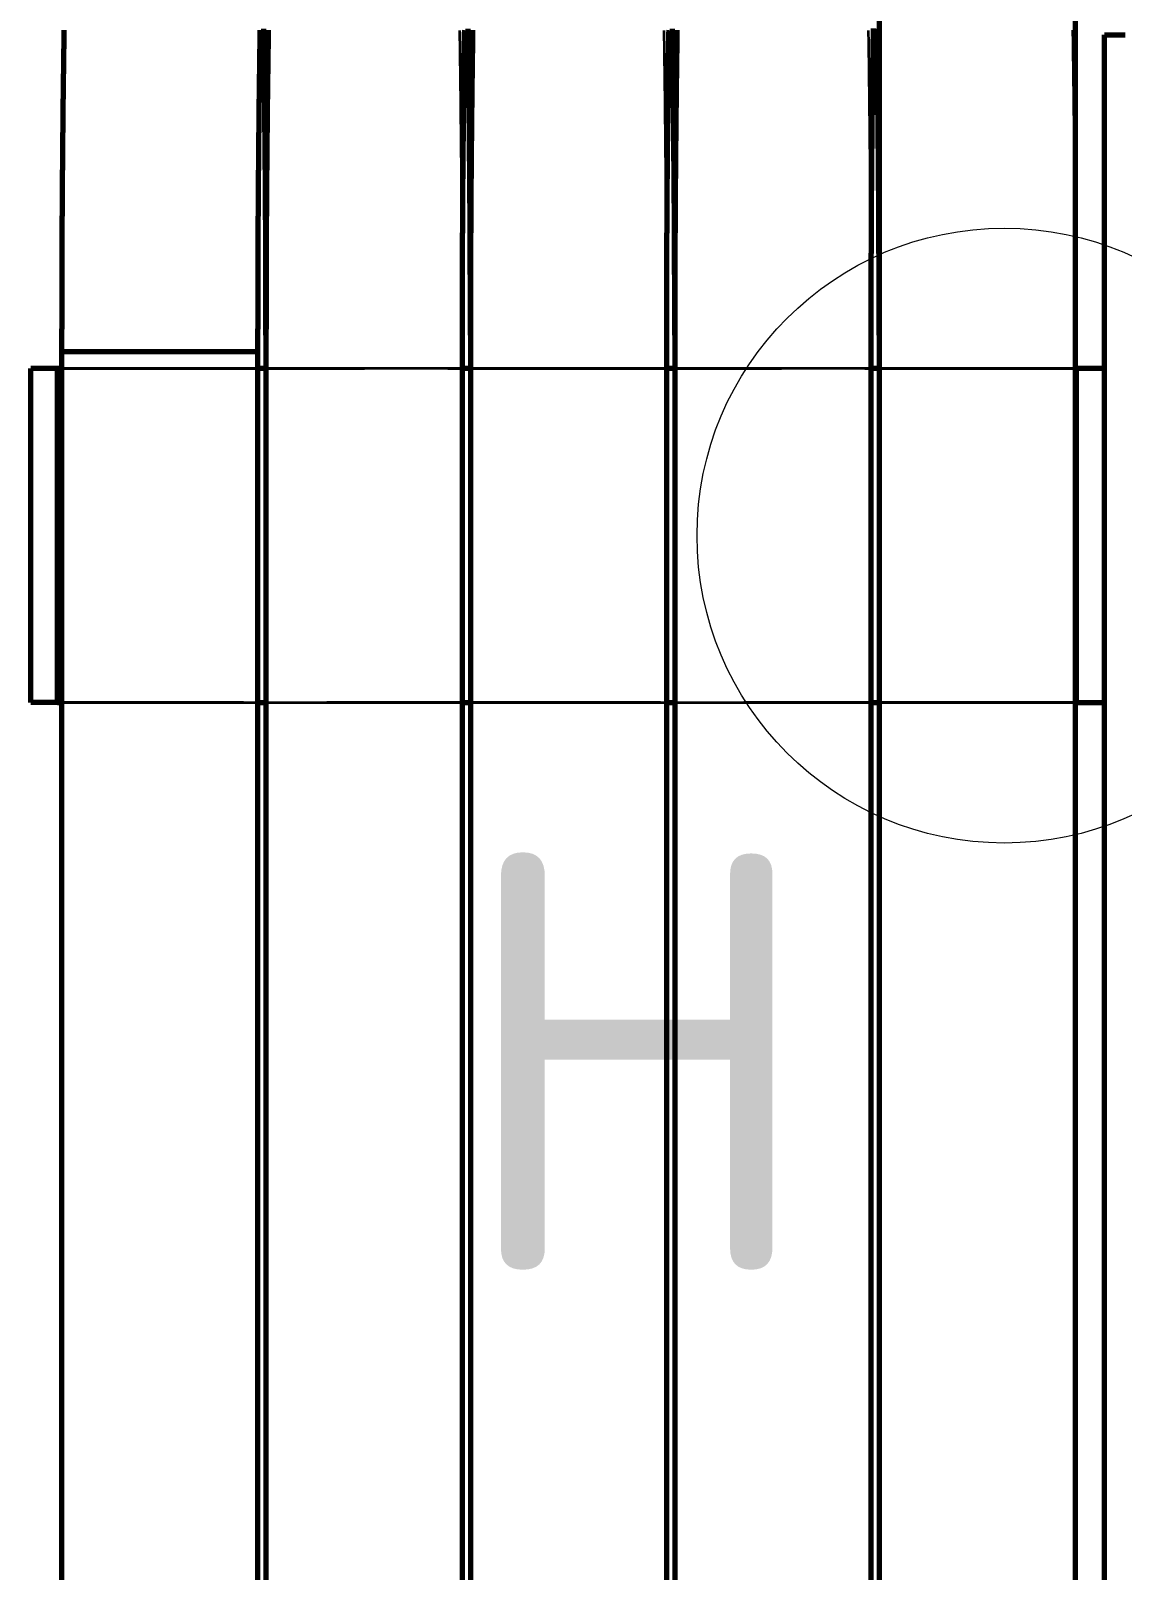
# Model space of a CAD drawing. Header units: millimetres. Extents: x 0 to 2382, y 0 to 420.
# Drawn here: x 262.54 to 275.63, y 297.11 to 315.55 of the extents above; entities that cross this region are included whole.
import ezdxf
from ezdxf.enums import TextEntityAlignment as Align

# ---------------------------------------------------------------- set-up
doc = ezdxf.new("R2010")
doc.units = ezdxf.units.MM
doc.linetypes.add('IRAM-E-TRAZOS', pattern=[5, 4, -1])
for name, color, linetype, lineweight in [('01-VISIBLE', 7, 'CONTINUOUS', 70), ('02-OCULTA', 4, 'IRAM-E-TRAZOS', 35), ('06-TEXTO', 7, 'CONTINUOUS', 25), ('08-FINA', 5, 'CONTINUOUS', 18)]:
    doc.layers.add(name, color=color, linetype=linetype, lineweight=lineweight)
doc.styles.add('ISO3098', font='isocpeur.ttf')

msp = doc.modelspace()

# ---------------------------------------------------------------- linework, layer by layer
at = {"layer": '01-VISIBLE'}
for p, q in [((272.712, 323.938), (272.712, 308.371)), ((275.062, 323.938), (275.062, 308.371)), ((275.412, 311.5), (275.412, 315.5)), ((262.912, 311.9), (262.912, 311.7)), ((265.262, 311.9), (265.262, 311.7)), ((265.362, 311.9), (265.362, 308.371)), ((267.712, 311.9), (267.712, 308.371)), ((267.812, 311.9), (267.812, 308.371)), ((270.162, 311.9), (270.162, 308.371)), ((270.262, 311.9), (270.262, 308.371)), ((272.612, 311.9), (272.612, 308.371)), ((262.912, 311.7), (262.912, 308.371)), ((265.262, 311.7), (265.262, 308.371)), ((262.862, 311.5), (262.542, 311.5)), ((262.542, 307.5), (262.542, 311.5)), ((262.912, 311.5), (262.862, 311.5)), ((262.862, 307.5), (262.862, 311.5)), ((265.362, 311.5), (265.262, 311.5)), ((267.812, 311.5), (267.712, 311.5)), ((270.262, 311.5), (270.162, 311.5)), ((272.712, 311.5), (272.612, 311.5)), ((275.412, 311.5), (275.062, 311.5)), ((275.412, 307.5), (275.412, 311.5)), ((262.862, 307.5), (262.542, 307.5)), ((262.862, 307.5), (262.912, 307.5)), ((265.262, 307.5), (265.362, 307.5)), ((267.712, 307.5), (267.812, 307.5)), ((270.162, 307.5), (270.262, 307.5)), ((272.612, 307.5), (272.712, 307.5)), ((275.062, 307.5), (275.412, 307.5)), ((275.412, 272.5), (275.412, 307.5)), ((262.912, 306.233), (262.912, 273.767)), ((265.262, 306.233), (265.262, 273.767)), ((265.362, 306.233), (265.362, 273.767)), ((267.712, 306.233), (267.712, 273.767)), ((267.812, 306.233), (267.812, 273.767)), ((270.162, 306.233), (270.162, 273.767)), ((270.262, 306.233), (270.262, 273.767)), ((272.612, 306.233), (272.612, 273.767)), ((272.712, 306.233), (272.712, 273.767)), ((275.062, 306.233), (275.062, 273.767))]:
    msp.add_line(p, q, dxfattribs=at)
for points in [[(262.939, 315.556), (262.939, 315.506), (262.938, 315.456), (262.937, 315.406), (262.937, 315.356), (262.936, 315.306), (262.935, 315.256), (262.935, 315.206), (262.934, 315.156), (262.933, 315.106), (262.933, 315.056), (262.932, 315.006), (262.931, 314.955), (262.931, 314.905), (262.93, 314.855), (262.929, 314.805), (262.929, 314.755), (262.928, 314.705), (262.928, 314.655), (262.927, 314.605), (262.927, 314.555), (262.926, 314.505), (262.926, 314.455), (262.925, 314.404), (262.925, 314.354), (262.924, 314.304), (262.924, 314.254), (262.923, 314.204), (262.923, 314.154), (262.922, 314.104), (262.922, 314.054), (262.921, 314.004), (262.921, 313.954), (262.921, 313.904), (262.92, 313.854), (262.92, 313.803), (262.919, 313.753), (262.919, 313.703), (262.919, 313.653), (262.918, 313.603), (262.918, 313.553), (262.918, 313.503), (262.917, 313.453), (262.917, 313.403), (262.917, 313.353), (262.916, 313.303), (262.916, 313.252), (262.916, 313.202), (262.916, 313.152), (262.915, 313.102), (262.915, 313.052), (262.915, 313.002), (262.915, 312.952), (262.915, 312.902), (262.914, 312.852), (262.914, 312.802), (262.914, 312.752), (262.914, 312.701), (262.914, 312.651), (262.913, 312.601), (262.913, 312.551), (262.913, 312.501), (262.913, 312.451), (262.913, 312.401), (262.913, 312.351), (262.913, 312.301), (262.913, 312.251), (262.913, 312.201), (262.913, 312.15), (262.913, 312.1), (262.913, 312.05), (262.913, 312), (262.912, 311.95), (262.912, 311.9)], [(265.29, 315.553), (265.289, 315.503), (265.288, 315.452), (265.287, 315.402), (265.287, 315.352), (265.286, 315.302), (265.285, 315.252), (265.285, 315.202), (265.284, 315.152), (265.283, 315.102), (265.283, 315.052), (265.282, 315.002), (265.281, 314.952), (265.281, 314.902), (265.28, 314.852), (265.28, 314.802), (265.279, 314.752), (265.278, 314.702), (265.278, 314.652), (265.277, 314.602), (265.277, 314.552), (265.276, 314.502), (265.276, 314.452), (265.275, 314.402), (265.275, 314.352), (265.274, 314.302), (265.274, 314.252), (265.273, 314.202), (265.273, 314.152), (265.272, 314.102), (265.272, 314.052), (265.271, 314.002), (265.271, 313.951), (265.271, 313.901), (265.27, 313.851), (265.27, 313.801), (265.269, 313.751), (265.269, 313.701), (265.269, 313.651), (265.268, 313.601), (265.268, 313.551), (265.268, 313.501), (265.267, 313.451), (265.267, 313.401), (265.267, 313.351), (265.266, 313.301), (265.266, 313.251), (265.266, 313.201), (265.266, 313.151), (265.265, 313.101), (265.265, 313.051), (265.265, 313.001), (265.265, 312.951), (265.265, 312.901), (265.264, 312.851), (265.264, 312.801), (265.264, 312.751), (265.264, 312.701), (265.264, 312.651), (265.263, 312.601), (265.263, 312.55), (265.263, 312.5), (265.263, 312.45), (265.263, 312.4), (265.263, 312.35), (265.263, 312.3), (265.263, 312.25), (265.263, 312.2), (265.263, 312.15), (265.263, 312.1), (265.263, 312.05), (265.263, 312), (265.262, 311.95), (265.262, 311.9)], [(265.362, 311.9), (265.362, 311.95), (265.362, 312.001), (265.362, 312.051), (265.362, 312.101), (265.362, 312.151), (265.362, 312.202), (265.362, 312.252), (265.362, 312.302), (265.362, 312.353), (265.362, 312.403), (265.362, 312.453), (265.362, 312.504), (265.362, 312.554), (265.362, 312.604), (265.361, 312.654), (265.361, 312.705), (265.361, 312.755), (265.361, 312.805), (265.361, 312.856), (265.36, 312.906), (265.36, 312.956), (265.36, 313.006), (265.36, 313.057), (265.36, 313.107), (265.359, 313.157), (265.359, 313.208), (265.359, 313.258), (265.358, 313.308), (265.358, 313.359), (265.358, 313.409), (265.358, 313.459), (265.357, 313.509), (265.357, 313.56), (265.357, 313.61), (265.356, 313.66), (265.356, 313.711), (265.356, 313.761), (265.355, 313.811), (265.355, 313.861), (265.354, 313.912), (265.354, 313.962), (265.353, 314.012), (265.353, 314.063), (265.353, 314.113), (265.352, 314.163), (265.352, 314.214), (265.351, 314.264), (265.351, 314.314), (265.35, 314.364), (265.35, 314.415), (265.349, 314.465), (265.349, 314.515), (265.348, 314.566), (265.348, 314.616), (265.347, 314.666), (265.346, 314.716), (265.346, 314.767), (265.345, 314.817), (265.345, 314.867), (265.344, 314.918), (265.343, 314.968), (265.343, 315.018), (265.342, 315.069), (265.341, 315.119), (265.341, 315.169), (265.34, 315.219), (265.339, 315.27), (265.339, 315.32), (265.338, 315.37), (265.337, 315.421), (265.337, 315.471), (265.336, 315.521), (265.335, 315.571)], [(265.389, 315.556), (265.389, 315.506), (265.388, 315.456), (265.387, 315.406), (265.387, 315.356), (265.386, 315.306), (265.385, 315.256), (265.385, 315.206), (265.384, 315.156), (265.383, 315.106), (265.383, 315.056), (265.382, 315.006), (265.381, 314.955), (265.381, 314.905), (265.38, 314.855), (265.379, 314.805), (265.379, 314.755), (265.378, 314.705), (265.378, 314.655), (265.377, 314.605), (265.377, 314.555), (265.376, 314.505), (265.376, 314.455), (265.375, 314.404), (265.375, 314.354), (265.374, 314.304), (265.374, 314.254), (265.373, 314.204), (265.373, 314.154), (265.372, 314.104), (265.372, 314.054), (265.371, 314.004), (265.371, 313.954), (265.371, 313.904), (265.37, 313.854), (265.37, 313.803), (265.369, 313.753), (265.369, 313.703), (265.369, 313.653), (265.368, 313.603), (265.368, 313.553), (265.368, 313.503), (265.367, 313.453), (265.367, 313.403), (265.367, 313.353), (265.366, 313.303), (265.366, 313.252), (265.366, 313.202), (265.366, 313.152), (265.365, 313.102), (265.365, 313.052), (265.365, 313.002), (265.365, 312.952), (265.365, 312.902), (265.364, 312.852), (265.364, 312.802), (265.364, 312.752), (265.364, 312.701), (265.364, 312.651), (265.363, 312.601), (265.363, 312.551), (265.363, 312.501), (265.363, 312.451), (265.363, 312.401), (265.363, 312.351), (265.363, 312.301), (265.363, 312.251), (265.363, 312.201), (265.363, 312.15), (265.363, 312.1), (265.363, 312.05), (265.363, 312), (265.362, 311.95), (265.362, 311.9)], [(267.74, 315.553), (267.739, 315.503), (267.738, 315.452), (267.737, 315.402), (267.737, 315.352), (267.736, 315.302), (267.735, 315.252), (267.735, 315.202), (267.734, 315.152), (267.733, 315.102), (267.733, 315.052), (267.732, 315.002), (267.731, 314.952), (267.731, 314.902), (267.73, 314.852), (267.73, 314.802), (267.729, 314.752), (267.728, 314.702), (267.728, 314.652), (267.727, 314.602), (267.727, 314.552), (267.726, 314.502), (267.726, 314.452), (267.725, 314.402), (267.725, 314.352), (267.724, 314.302), (267.724, 314.252), (267.723, 314.202), (267.723, 314.152), (267.722, 314.102), (267.722, 314.052), (267.721, 314.002), (267.721, 313.951), (267.721, 313.901), (267.72, 313.851), (267.72, 313.801), (267.719, 313.751), (267.719, 313.701), (267.719, 313.651), (267.718, 313.601), (267.718, 313.551), (267.718, 313.501), (267.717, 313.451), (267.717, 313.401), (267.717, 313.351), (267.716, 313.301), (267.716, 313.251), (267.716, 313.201), (267.716, 313.151), (267.715, 313.101), (267.715, 313.051), (267.715, 313.001), (267.715, 312.951), (267.715, 312.901), (267.714, 312.851), (267.714, 312.801), (267.714, 312.751), (267.714, 312.701), (267.714, 312.651), (267.713, 312.601), (267.713, 312.55), (267.713, 312.5), (267.713, 312.45), (267.713, 312.4), (267.713, 312.35), (267.713, 312.3), (267.713, 312.25), (267.713, 312.2), (267.713, 312.15), (267.713, 312.1), (267.713, 312.05), (267.713, 312), (267.712, 311.95), (267.712, 311.9)], [(267.812, 311.9), (267.812, 311.95), (267.812, 312.001), (267.812, 312.051), (267.812, 312.101), (267.812, 312.151), (267.812, 312.202), (267.812, 312.252), (267.812, 312.302), (267.812, 312.353), (267.812, 312.403), (267.812, 312.453), (267.812, 312.504), (267.812, 312.554), (267.812, 312.604), (267.811, 312.654), (267.811, 312.705), (267.811, 312.755), (267.811, 312.805), (267.811, 312.856), (267.81, 312.906), (267.81, 312.956), (267.81, 313.006), (267.81, 313.057), (267.81, 313.107), (267.809, 313.157), (267.809, 313.208), (267.809, 313.258), (267.808, 313.308), (267.808, 313.359), (267.808, 313.409), (267.808, 313.459), (267.807, 313.509), (267.807, 313.56), (267.807, 313.61), (267.806, 313.66), (267.806, 313.711), (267.806, 313.761), (267.805, 313.811), (267.805, 313.861), (267.804, 313.912), (267.804, 313.962), (267.803, 314.012), (267.803, 314.063), (267.803, 314.113), (267.802, 314.163), (267.802, 314.214), (267.801, 314.264), (267.801, 314.314), (267.8, 314.364), (267.8, 314.415), (267.799, 314.465), (267.799, 314.515), (267.798, 314.566), (267.798, 314.616), (267.797, 314.666), (267.796, 314.716), (267.796, 314.767), (267.795, 314.817), (267.795, 314.867), (267.794, 314.918), (267.793, 314.968), (267.793, 315.018), (267.792, 315.069), (267.791, 315.119), (267.791, 315.169), (267.79, 315.219), (267.789, 315.27), (267.789, 315.32), (267.788, 315.37), (267.787, 315.421), (267.787, 315.471), (267.786, 315.521), (267.785, 315.571)], [(267.839, 315.556), (267.839, 315.506), (267.838, 315.456), (267.837, 315.406), (267.837, 315.356), (267.836, 315.306), (267.835, 315.256), (267.835, 315.206), (267.834, 315.156), (267.833, 315.106), (267.833, 315.056), (267.832, 315.006), (267.831, 314.955), (267.831, 314.905), (267.83, 314.855), (267.829, 314.805), (267.829, 314.755), (267.828, 314.705), (267.828, 314.655), (267.827, 314.605), (267.827, 314.555), (267.826, 314.505), (267.826, 314.455), (267.825, 314.404), (267.825, 314.354), (267.824, 314.304), (267.824, 314.254), (267.823, 314.204), (267.823, 314.154), (267.822, 314.104), (267.822, 314.054), (267.821, 314.004), (267.821, 313.954), (267.821, 313.904), (267.82, 313.854), (267.82, 313.803), (267.819, 313.753), (267.819, 313.703), (267.819, 313.653), (267.818, 313.603), (267.818, 313.553), (267.818, 313.503), (267.817, 313.453), (267.817, 313.403), (267.817, 313.353), (267.816, 313.303), (267.816, 313.252), (267.816, 313.202), (267.816, 313.152), (267.815, 313.102), (267.815, 313.052), (267.815, 313.002), (267.815, 312.952), (267.815, 312.902), (267.814, 312.852), (267.814, 312.802), (267.814, 312.752), (267.814, 312.701), (267.814, 312.651), (267.813, 312.601), (267.813, 312.551), (267.813, 312.501), (267.813, 312.451), (267.813, 312.401), (267.813, 312.351), (267.813, 312.301), (267.813, 312.251), (267.813, 312.201), (267.813, 312.15), (267.813, 312.1), (267.813, 312.05), (267.813, 312), (267.812, 311.95), (267.812, 311.9)], [(270.19, 315.553), (270.189, 315.503), (270.188, 315.452), (270.187, 315.402), (270.187, 315.352), (270.186, 315.302), (270.185, 315.252), (270.185, 315.202), (270.184, 315.152), (270.183, 315.102), (270.183, 315.052), (270.182, 315.002), (270.181, 314.952), (270.181, 314.902), (270.18, 314.852), (270.18, 314.802), (270.179, 314.752), (270.178, 314.702), (270.178, 314.652), (270.177, 314.602), (270.177, 314.552), (270.176, 314.502), (270.176, 314.452), (270.175, 314.402), (270.175, 314.352), (270.174, 314.302), (270.174, 314.252), (270.173, 314.202), (270.173, 314.152), (270.172, 314.102), (270.172, 314.052), (270.171, 314.002), (270.171, 313.951), (270.171, 313.901), (270.17, 313.851), (270.17, 313.801), (270.169, 313.751), (270.169, 313.701), (270.169, 313.651), (270.168, 313.601), (270.168, 313.551), (270.168, 313.501), (270.167, 313.451), (270.167, 313.401), (270.167, 313.351), (270.166, 313.301), (270.166, 313.251), (270.166, 313.201), (270.166, 313.151), (270.165, 313.101), (270.165, 313.051), (270.165, 313.001), (270.165, 312.951), (270.165, 312.901), (270.164, 312.851), (270.164, 312.801), (270.164, 312.751), (270.164, 312.701), (270.164, 312.651), (270.163, 312.601), (270.163, 312.55), (270.163, 312.5), (270.163, 312.45), (270.163, 312.4), (270.163, 312.35), (270.163, 312.3), (270.163, 312.25), (270.163, 312.2), (270.163, 312.15), (270.163, 312.1), (270.163, 312.05), (270.163, 312), (270.162, 311.95), (270.162, 311.9)], [(270.262, 311.9), (270.262, 311.95), (270.262, 312.001), (270.262, 312.051), (270.262, 312.101), (270.262, 312.151), (270.262, 312.202), (270.262, 312.252), (270.262, 312.302), (270.262, 312.353), (270.262, 312.403), (270.262, 312.453), (270.262, 312.504), (270.262, 312.554), (270.262, 312.604), (270.261, 312.654), (270.261, 312.705), (270.261, 312.755), (270.261, 312.805), (270.261, 312.856), (270.26, 312.906), (270.26, 312.956), (270.26, 313.006), (270.26, 313.057), (270.26, 313.107), (270.259, 313.157), (270.259, 313.208), (270.259, 313.258), (270.258, 313.308), (270.258, 313.359), (270.258, 313.409), (270.258, 313.459), (270.257, 313.509), (270.257, 313.56), (270.257, 313.61), (270.256, 313.66), (270.256, 313.711), (270.256, 313.761), (270.255, 313.811), (270.255, 313.861), (270.254, 313.912), (270.254, 313.962), (270.253, 314.012), (270.253, 314.063), (270.253, 314.113), (270.252, 314.163), (270.252, 314.214), (270.251, 314.264), (270.251, 314.314), (270.25, 314.364), (270.25, 314.415), (270.249, 314.465), (270.249, 314.515), (270.248, 314.566), (270.248, 314.616), (270.247, 314.666), (270.246, 314.716), (270.246, 314.767), (270.245, 314.817), (270.245, 314.867), (270.244, 314.918), (270.243, 314.968), (270.243, 315.018), (270.242, 315.069), (270.241, 315.119), (270.241, 315.169), (270.24, 315.219), (270.239, 315.27), (270.239, 315.32), (270.238, 315.37), (270.237, 315.421), (270.237, 315.471), (270.236, 315.521), (270.235, 315.571)], [(270.289, 315.556), (270.289, 315.506), (270.288, 315.456), (270.287, 315.406), (270.287, 315.356), (270.286, 315.306), (270.285, 315.256), (270.285, 315.206), (270.284, 315.156), (270.283, 315.106), (270.283, 315.056), (270.282, 315.006), (270.281, 314.955), (270.281, 314.905), (270.28, 314.855), (270.279, 314.805), (270.279, 314.755), (270.278, 314.705), (270.278, 314.655), (270.277, 314.605), (270.277, 314.555), (270.276, 314.505), (270.276, 314.455), (270.275, 314.404), (270.275, 314.354), (270.274, 314.304), (270.274, 314.254), (270.273, 314.204), (270.273, 314.154), (270.272, 314.104), (270.272, 314.054), (270.271, 314.004), (270.271, 313.954), (270.271, 313.904), (270.27, 313.854), (270.27, 313.803), (270.269, 313.753), (270.269, 313.703), (270.269, 313.653), (270.268, 313.603), (270.268, 313.553), (270.268, 313.503), (270.267, 313.453), (270.267, 313.403), (270.267, 313.353), (270.266, 313.303), (270.266, 313.252), (270.266, 313.202), (270.266, 313.152), (270.265, 313.102), (270.265, 313.052), (270.265, 313.002), (270.265, 312.952), (270.265, 312.902), (270.264, 312.852), (270.264, 312.802), (270.264, 312.752), (270.264, 312.701), (270.264, 312.651), (270.263, 312.601), (270.263, 312.551), (270.263, 312.501), (270.263, 312.451), (270.263, 312.401), (270.263, 312.351), (270.263, 312.301), (270.263, 312.251), (270.263, 312.201), (270.263, 312.15), (270.263, 312.1), (270.263, 312.05), (270.263, 312), (270.262, 311.95), (270.262, 311.9)], [(272.64, 315.574), (272.639, 315.523), (272.639, 315.473), (272.638, 315.423), (272.637, 315.372), (272.636, 315.322), (272.636, 315.272), (272.635, 315.221), (272.634, 315.171), (272.634, 315.121), (272.633, 315.071), (272.632, 315.02), (272.632, 314.97), (272.631, 314.92), (272.63, 314.869), (272.63, 314.819), (272.629, 314.769), (272.629, 314.718), (272.628, 314.668), (272.627, 314.618), (272.627, 314.567), (272.626, 314.517), (272.626, 314.467), (272.625, 314.416), (272.625, 314.366), (272.624, 314.316), (272.624, 314.265), (272.623, 314.215), (272.623, 314.165), (272.622, 314.114), (272.622, 314.064), (272.622, 314.014), (272.621, 313.963), (272.621, 313.913), (272.62, 313.863), (272.62, 313.812), (272.62, 313.762), (272.619, 313.712), (272.619, 313.661), (272.618, 313.611), (272.618, 313.561), (272.618, 313.51), (272.617, 313.46), (272.617, 313.41), (272.617, 313.359), (272.617, 313.309), (272.616, 313.259), (272.616, 313.208), (272.616, 313.158), (272.615, 313.108), (272.615, 313.058), (272.615, 313.007), (272.615, 312.957), (272.615, 312.907), (272.614, 312.856), (272.614, 312.806), (272.614, 312.756), (272.614, 312.705), (272.614, 312.655), (272.614, 312.605), (272.613, 312.554), (272.613, 312.504), (272.613, 312.454), (272.613, 312.403), (272.613, 312.353), (272.613, 312.303), (272.613, 312.252), (272.613, 312.202), (272.613, 312.152), (272.613, 312.101), (272.613, 312.051), (272.613, 312.001), (272.612, 311.95), (272.612, 311.9)], [(272.712, 311.9), (272.712, 311.95), (272.712, 312.001), (272.712, 312.051), (272.712, 312.101), (272.712, 312.151), (272.712, 312.202), (272.712, 312.252), (272.712, 312.302), (272.712, 312.353), (272.712, 312.403), (272.712, 312.453), (272.712, 312.504), (272.712, 312.554), (272.712, 312.604), (272.711, 312.654), (272.711, 312.705), (272.711, 312.755), (272.711, 312.805), (272.711, 312.856), (272.71, 312.906), (272.71, 312.956), (272.71, 313.006), (272.71, 313.057), (272.71, 313.107), (272.709, 313.157), (272.709, 313.208), (272.709, 313.258), (272.708, 313.308), (272.708, 313.359), (272.708, 313.409), (272.708, 313.459), (272.707, 313.509), (272.707, 313.56), (272.707, 313.61), (272.706, 313.66), (272.706, 313.711), (272.706, 313.761), (272.705, 313.811), (272.705, 313.861), (272.704, 313.912), (272.704, 313.962), (272.703, 314.012), (272.703, 314.063), (272.703, 314.113), (272.702, 314.163), (272.702, 314.214), (272.701, 314.264), (272.701, 314.314), (272.7, 314.364), (272.7, 314.415), (272.699, 314.465), (272.699, 314.515), (272.698, 314.566), (272.698, 314.616), (272.697, 314.666), (272.696, 314.716), (272.696, 314.767), (272.695, 314.817), (272.695, 314.867), (272.694, 314.918), (272.693, 314.968), (272.693, 315.018), (272.692, 315.069), (272.691, 315.119), (272.691, 315.169), (272.69, 315.219), (272.689, 315.27), (272.689, 315.32), (272.688, 315.37), (272.687, 315.421), (272.687, 315.471), (272.686, 315.521), (272.685, 315.571)], [(275.412, 315.5), (275.463, 315.5), (275.513, 315.5), (275.563, 315.5), (275.613, 315.5), (275.663, 315.5)], [(264.087, 311.7), (264.036, 311.7), (263.985, 311.7), (263.934, 311.7), (263.883, 311.7), (263.832, 311.7), (263.781, 311.7), (263.73, 311.7), (263.679, 311.7), (263.628, 311.7), (263.577, 311.7), (263.526, 311.7), (263.474, 311.7), (263.423, 311.7), (263.372, 311.7), (263.321, 311.7), (263.27, 311.7), (263.219, 311.7), (263.168, 311.7), (263.117, 311.7), (263.066, 311.7), (263.015, 311.7), (262.964, 311.7), (262.912, 311.7)], [(264.087, 311.7), (264.036, 311.7), (263.985, 311.7), (263.934, 311.7), (263.883, 311.7), (263.832, 311.7), (263.781, 311.7), (263.73, 311.7), (263.679, 311.7), (263.628, 311.7), (263.577, 311.7), (263.526, 311.7), (263.474, 311.7), (263.423, 311.7), (263.372, 311.7), (263.321, 311.7), (263.27, 311.7), (263.219, 311.7), (263.168, 311.7), (263.117, 311.7), (263.066, 311.7), (263.015, 311.7), (262.964, 311.7), (262.912, 311.7)], [(265.262, 311.7), (265.211, 311.7), (265.16, 311.7), (265.109, 311.7), (265.058, 311.7), (265.007, 311.7), (264.956, 311.7), (264.905, 311.7), (264.854, 311.7), (264.803, 311.7), (264.752, 311.7), (264.701, 311.7), (264.649, 311.7), (264.598, 311.7), (264.547, 311.7), (264.496, 311.7), (264.445, 311.7), (264.394, 311.7), (264.343, 311.7), (264.292, 311.7), (264.241, 311.7), (264.19, 311.7), (264.139, 311.7), (264.087, 311.7)], [(265.262, 311.7), (265.211, 311.7), (265.16, 311.7), (265.109, 311.7), (265.058, 311.7), (265.007, 311.7), (264.956, 311.7), (264.905, 311.7), (264.854, 311.7), (264.803, 311.7), (264.752, 311.7), (264.701, 311.7), (264.649, 311.7), (264.598, 311.7), (264.547, 311.7), (264.496, 311.7), (264.445, 311.7), (264.394, 311.7), (264.343, 311.7), (264.292, 311.7), (264.241, 311.7), (264.19, 311.7), (264.139, 311.7), (264.087, 311.7)], [(262.912, 308.371), (262.912, 308.32), (262.912, 308.269), (262.912, 308.218), (262.912, 308.167), (262.912, 308.116), (262.912, 308.066), (262.912, 308.015), (262.912, 307.964), (262.912, 307.913), (262.912, 307.862), (262.912, 307.811), (262.912, 307.76), (262.912, 307.709), (262.912, 307.658), (262.912, 307.607), (262.912, 307.556), (262.912, 307.506), (262.912, 307.455), (262.912, 307.404), (262.912, 307.353), (262.912, 307.302), (262.912, 307.251), (262.912, 307.2), (262.912, 307.149), (262.912, 307.098), (262.912, 307.047), (262.912, 306.997), (262.912, 306.946), (262.912, 306.895), (262.912, 306.844), (262.912, 306.793), (262.912, 306.742), (262.912, 306.691), (262.912, 306.64), (262.912, 306.589), (262.912, 306.538), (262.912, 306.487), (262.912, 306.437), (262.912, 306.386), (262.912, 306.335), (262.912, 306.284), (262.912, 306.233)], [(265.262, 308.371), (265.262, 308.32), (265.262, 308.269), (265.262, 308.218), (265.262, 308.167), (265.262, 308.116), (265.262, 308.066), (265.262, 308.015), (265.262, 307.964), (265.262, 307.913), (265.262, 307.862), (265.262, 307.811), (265.262, 307.76), (265.262, 307.709), (265.262, 307.658), (265.262, 307.607), (265.262, 307.556), (265.262, 307.506), (265.262, 307.455), (265.262, 307.404), (265.262, 307.353), (265.262, 307.302), (265.262, 307.251), (265.262, 307.2), (265.262, 307.149), (265.262, 307.098), (265.262, 307.047), (265.262, 306.997), (265.262, 306.946), (265.262, 306.895), (265.262, 306.844), (265.262, 306.793), (265.262, 306.742), (265.262, 306.691), (265.262, 306.64), (265.262, 306.589), (265.262, 306.538), (265.262, 306.487), (265.262, 306.437), (265.262, 306.386), (265.262, 306.335), (265.262, 306.284), (265.262, 306.233)], [(265.362, 308.371), (265.362, 308.32), (265.362, 308.269), (265.362, 308.218), (265.362, 308.167), (265.362, 308.116), (265.362, 308.066), (265.362, 308.015), (265.362, 307.964), (265.362, 307.913), (265.362, 307.862), (265.362, 307.811), (265.362, 307.76), (265.362, 307.709), (265.362, 307.658), (265.362, 307.607), (265.362, 307.556), (265.362, 307.506), (265.362, 307.455), (265.362, 307.404), (265.362, 307.353), (265.362, 307.302), (265.362, 307.251), (265.362, 307.2), (265.362, 307.149), (265.362, 307.098), (265.362, 307.047), (265.362, 306.997), (265.362, 306.946), (265.362, 306.895), (265.362, 306.844), (265.362, 306.793), (265.362, 306.742), (265.362, 306.691), (265.362, 306.64), (265.362, 306.589), (265.362, 306.538), (265.362, 306.487), (265.362, 306.437), (265.362, 306.386), (265.362, 306.335), (265.362, 306.284), (265.362, 306.233)], [(267.712, 308.371), (267.712, 308.32), (267.712, 308.269), (267.712, 308.218), (267.712, 308.167), (267.712, 308.116), (267.712, 308.066), (267.712, 308.015), (267.712, 307.964), (267.712, 307.913), (267.712, 307.862), (267.712, 307.811), (267.712, 307.76), (267.712, 307.709), (267.712, 307.658), (267.712, 307.607), (267.712, 307.556), (267.712, 307.506), (267.712, 307.455), (267.712, 307.404), (267.712, 307.353), (267.712, 307.302), (267.712, 307.251), (267.712, 307.2), (267.712, 307.149), (267.712, 307.098), (267.712, 307.047), (267.712, 306.997), (267.712, 306.946), (267.712, 306.895), (267.712, 306.844), (267.712, 306.793), (267.712, 306.742), (267.712, 306.691), (267.712, 306.64), (267.712, 306.589), (267.712, 306.538), (267.712, 306.487), (267.712, 306.437), (267.712, 306.386), (267.712, 306.335), (267.712, 306.284), (267.712, 306.233)], [(267.812, 308.371), (267.812, 308.32), (267.812, 308.269), (267.812, 308.218), (267.812, 308.167), (267.812, 308.116), (267.812, 308.066), (267.812, 308.015), (267.812, 307.964), (267.812, 307.913), (267.812, 307.862), (267.812, 307.811), (267.812, 307.76), (267.812, 307.709), (267.812, 307.658), (267.812, 307.607), (267.812, 307.556), (267.812, 307.506), (267.812, 307.455), (267.812, 307.404), (267.812, 307.353), (267.812, 307.302), (267.812, 307.251), (267.812, 307.2), (267.812, 307.149), (267.812, 307.098), (267.812, 307.047), (267.812, 306.997), (267.812, 306.946), (267.812, 306.895), (267.812, 306.844), (267.812, 306.793), (267.812, 306.742), (267.812, 306.691), (267.812, 306.64), (267.812, 306.589), (267.812, 306.538), (267.812, 306.487), (267.812, 306.437), (267.812, 306.386), (267.812, 306.335), (267.812, 306.284), (267.812, 306.233)], [(270.162, 308.371), (270.162, 308.32), (270.162, 308.269), (270.162, 308.218), (270.162, 308.167), (270.162, 308.116), (270.162, 308.066), (270.162, 308.015), (270.162, 307.964), (270.162, 307.913), (270.162, 307.862), (270.162, 307.811), (270.162, 307.76), (270.162, 307.709), (270.162, 307.658), (270.162, 307.607), (270.162, 307.556), (270.162, 307.506), (270.162, 307.455), (270.162, 307.404), (270.162, 307.353), (270.162, 307.302), (270.162, 307.251), (270.162, 307.2), (270.162, 307.149), (270.162, 307.098), (270.162, 307.047), (270.162, 306.997), (270.162, 306.946), (270.162, 306.895), (270.162, 306.844), (270.162, 306.793), (270.162, 306.742), (270.162, 306.691), (270.162, 306.64), (270.162, 306.589), (270.162, 306.538), (270.162, 306.487), (270.162, 306.437), (270.162, 306.386), (270.162, 306.335), (270.162, 306.284), (270.162, 306.233)], [(270.262, 308.371), (270.262, 308.32), (270.262, 308.269), (270.262, 308.218), (270.262, 308.167), (270.262, 308.116), (270.262, 308.066), (270.262, 308.015), (270.262, 307.964), (270.262, 307.913), (270.262, 307.862), (270.262, 307.811), (270.262, 307.76), (270.262, 307.709), (270.262, 307.658), (270.262, 307.607), (270.262, 307.556), (270.262, 307.506), (270.262, 307.455), (270.262, 307.404), (270.262, 307.353), (270.262, 307.302), (270.262, 307.251), (270.262, 307.2), (270.262, 307.149), (270.262, 307.098), (270.262, 307.047), (270.262, 306.997), (270.262, 306.946), (270.262, 306.895), (270.262, 306.844), (270.262, 306.793), (270.262, 306.742), (270.262, 306.691), (270.262, 306.64), (270.262, 306.589), (270.262, 306.538), (270.262, 306.487), (270.262, 306.437), (270.262, 306.386), (270.262, 306.335), (270.262, 306.284), (270.262, 306.233)], [(272.612, 308.371), (272.612, 308.32), (272.612, 308.269), (272.612, 308.218), (272.612, 308.167), (272.612, 308.116), (272.612, 308.066), (272.612, 308.015), (272.612, 307.964), (272.612, 307.913), (272.612, 307.862), (272.612, 307.811), (272.612, 307.76), (272.612, 307.709), (272.612, 307.658), (272.612, 307.607), (272.612, 307.556), (272.612, 307.506), (272.612, 307.455), (272.612, 307.404), (272.612, 307.353), (272.612, 307.302), (272.612, 307.251), (272.612, 307.2), (272.612, 307.149), (272.612, 307.098), (272.612, 307.047), (272.612, 306.997), (272.612, 306.946), (272.612, 306.895), (272.612, 306.844), (272.612, 306.793), (272.612, 306.742), (272.612, 306.691), (272.612, 306.64), (272.612, 306.589), (272.612, 306.538), (272.612, 306.487), (272.612, 306.437), (272.612, 306.386), (272.612, 306.335), (272.612, 306.284), (272.612, 306.233)], [(272.712, 308.371), (272.712, 308.32), (272.712, 308.269), (272.712, 308.218), (272.712, 308.167), (272.712, 308.116), (272.712, 308.066), (272.712, 308.015), (272.712, 307.964), (272.712, 307.913), (272.712, 307.862), (272.712, 307.811), (272.712, 307.76), (272.712, 307.709), (272.712, 307.658), (272.712, 307.607), (272.712, 307.556), (272.712, 307.506), (272.712, 307.455), (272.712, 307.404), (272.712, 307.353), (272.712, 307.302), (272.712, 307.251), (272.712, 307.2), (272.712, 307.149), (272.712, 307.098), (272.712, 307.047), (272.712, 306.997), (272.712, 306.946), (272.712, 306.895), (272.712, 306.844), (272.712, 306.793), (272.712, 306.742), (272.712, 306.691), (272.712, 306.64), (272.712, 306.589), (272.712, 306.538), (272.712, 306.487), (272.712, 306.437), (272.712, 306.386), (272.712, 306.335), (272.712, 306.284), (272.712, 306.233)], [(275.062, 308.371), (275.062, 308.32), (275.062, 308.269), (275.062, 308.218), (275.062, 308.167), (275.062, 308.116), (275.062, 308.066), (275.062, 308.015), (275.062, 307.964), (275.062, 307.913), (275.062, 307.862), (275.062, 307.811), (275.062, 307.76), (275.062, 307.709), (275.062, 307.658), (275.062, 307.607), (275.062, 307.556), (275.062, 307.506), (275.062, 307.455), (275.062, 307.404), (275.062, 307.353), (275.062, 307.302), (275.062, 307.251), (275.062, 307.2), (275.062, 307.149), (275.062, 307.098), (275.062, 307.047), (275.062, 306.997), (275.062, 306.946), (275.062, 306.895), (275.062, 306.844), (275.062, 306.793), (275.062, 306.742), (275.062, 306.691), (275.062, 306.64), (275.062, 306.589), (275.062, 306.538), (275.062, 306.487), (275.062, 306.437), (275.062, 306.386), (275.062, 306.335), (275.062, 306.284), (275.062, 306.233)]]:
    msp.add_lwpolyline(points, dxfattribs=at)
at = {"layer": '02-OCULTA'}
for p, q in [((265.362, 308.371), (265.362, 311.9)), ((267.712, 308.371), (267.712, 311.9)), ((267.812, 308.371), (267.812, 311.9)), ((270.162, 308.371), (270.162, 311.9)), ((270.262, 308.371), (270.262, 311.9)), ((272.612, 308.371), (272.612, 311.9)), ((272.712, 308.371), (272.712, 311.9)), ((275.062, 308.371), (275.062, 311.9)), ((262.862, 311.5), (262.542, 311.5)), ((262.542, 311.5), (275.092, 311.5)), ((275.092, 311.5), (262.542, 311.5)), ((262.542, 307.5), (262.542, 311.5)), ((262.542, 307.5), (262.542, 311.5)), ((262.542, 307.5), (262.542, 311.5)), ((262.862, 307.5), (262.862, 311.5)), ((275.412, 311.5), (262.862, 311.5)), ((262.862, 307.5), (262.862, 311.5)), ((262.862, 307.5), (262.862, 311.5)), ((265.262, 311.5), (262.912, 311.5)), ((267.712, 311.5), (265.362, 311.5)), ((270.162, 311.5), (267.812, 311.5)), ((272.612, 311.5), (270.262, 311.5)), ((275.062, 311.5), (272.712, 311.5)), ((275.092, 311.5), (275.092, 307.5)), ((275.092, 311.5), (275.092, 307.5)), ((275.412, 307.5), (275.412, 311.5)), ((275.412, 307.5), (275.412, 311.5)), ((262.542, 307.5), (275.092, 307.5)), ((275.092, 307.5), (262.542, 307.5)), ((262.862, 307.5), (262.542, 307.5)), ((262.862, 307.5), (275.412, 307.5)), ((262.912, 307.5), (265.262, 307.5)), ((265.362, 307.5), (267.712, 307.5)), ((267.812, 307.5), (270.162, 307.5)), ((270.262, 307.5), (272.612, 307.5)), ((272.712, 307.5), (275.062, 307.5)), ((265.362, 273.767), (265.362, 306.233)), ((267.712, 273.767), (267.712, 306.233)), ((267.812, 273.767), (267.812, 306.233)), ((270.162, 273.767), (270.162, 306.233)), ((270.262, 273.767), (270.262, 306.233)), ((272.612, 273.767), (272.612, 306.233)), ((272.712, 273.767), (272.712, 306.233)), ((275.062, 273.767), (275.062, 306.233))]:
    msp.add_line(p, q, dxfattribs=at)
for points in [[(267.712, 311.9), (267.712, 311.95), (267.712, 312), (267.712, 312.05), (267.712, 312.1), (267.712, 312.15), (267.712, 312.2), (267.712, 312.25), (267.712, 312.3), (267.712, 312.35), (267.712, 312.4), (267.712, 312.45), (267.712, 312.5), (267.712, 312.55), (267.712, 312.6), (267.711, 312.65), (267.711, 312.7), (267.711, 312.75), (267.711, 312.8), (267.711, 312.85), (267.711, 312.9), (267.71, 312.95), (267.71, 313), (267.71, 313.05), (267.71, 313.1), (267.709, 313.15), (267.709, 313.2), (267.709, 313.25), (267.709, 313.3), (267.708, 313.35), (267.708, 313.4), (267.708, 313.45), (267.707, 313.5), (267.707, 313.55), (267.707, 313.6), (267.706, 313.65), (267.706, 313.7), (267.706, 313.75), (267.705, 313.8), (267.705, 313.85), (267.704, 313.9), (267.704, 313.95), (267.704, 314.001), (267.703, 314.051), (267.703, 314.101), (267.702, 314.151), (267.702, 314.201), (267.701, 314.251), (267.701, 314.301), (267.7, 314.351), (267.7, 314.401), (267.699, 314.451), (267.699, 314.501), (267.698, 314.551), (267.698, 314.601), (267.697, 314.651), (267.697, 314.701), (267.696, 314.751), (267.696, 314.801), (267.695, 314.851), (267.694, 314.901), (267.694, 314.951), (267.693, 315.001), (267.693, 315.051), (267.692, 315.101), (267.691, 315.151), (267.691, 315.201), (267.69, 315.251), (267.689, 315.301), (267.688, 315.351), (267.688, 315.401), (267.687, 315.451), (267.686, 315.501), (267.686, 315.551)], [(270.162, 311.9), (270.162, 311.95), (270.162, 312), (270.162, 312.05), (270.162, 312.1), (270.162, 312.15), (270.162, 312.2), (270.162, 312.25), (270.162, 312.3), (270.162, 312.35), (270.162, 312.4), (270.162, 312.45), (270.162, 312.5), (270.162, 312.55), (270.162, 312.6), (270.161, 312.65), (270.161, 312.7), (270.161, 312.75), (270.161, 312.8), (270.161, 312.85), (270.161, 312.9), (270.16, 312.95), (270.16, 313), (270.16, 313.05), (270.16, 313.1), (270.159, 313.15), (270.159, 313.2), (270.159, 313.25), (270.159, 313.3), (270.158, 313.35), (270.158, 313.4), (270.158, 313.45), (270.157, 313.5), (270.157, 313.55), (270.157, 313.6), (270.156, 313.65), (270.156, 313.7), (270.156, 313.75), (270.155, 313.8), (270.155, 313.85), (270.154, 313.9), (270.154, 313.95), (270.154, 314.001), (270.153, 314.051), (270.153, 314.101), (270.152, 314.151), (270.152, 314.201), (270.151, 314.251), (270.151, 314.301), (270.15, 314.351), (270.15, 314.401), (270.149, 314.451), (270.149, 314.501), (270.148, 314.551), (270.148, 314.601), (270.147, 314.651), (270.147, 314.701), (270.146, 314.751), (270.146, 314.801), (270.145, 314.851), (270.144, 314.901), (270.144, 314.951), (270.143, 315.001), (270.143, 315.051), (270.142, 315.101), (270.141, 315.151), (270.141, 315.201), (270.14, 315.251), (270.139, 315.301), (270.138, 315.351), (270.138, 315.401), (270.137, 315.451), (270.136, 315.501), (270.136, 315.551)], [(272.612, 311.9), (272.612, 311.95), (272.612, 312), (272.612, 312.05), (272.612, 312.1), (272.612, 312.15), (272.612, 312.2), (272.612, 312.25), (272.612, 312.3), (272.612, 312.35), (272.612, 312.4), (272.612, 312.45), (272.612, 312.5), (272.612, 312.55), (272.612, 312.6), (272.611, 312.65), (272.611, 312.7), (272.611, 312.75), (272.611, 312.8), (272.611, 312.85), (272.611, 312.9), (272.61, 312.95), (272.61, 313), (272.61, 313.05), (272.61, 313.1), (272.609, 313.15), (272.609, 313.2), (272.609, 313.25), (272.609, 313.3), (272.608, 313.35), (272.608, 313.4), (272.608, 313.45), (272.607, 313.5), (272.607, 313.55), (272.607, 313.6), (272.606, 313.65), (272.606, 313.7), (272.606, 313.75), (272.605, 313.8), (272.605, 313.85), (272.604, 313.9), (272.604, 313.95), (272.604, 314.001), (272.603, 314.051), (272.603, 314.101), (272.602, 314.151), (272.602, 314.201), (272.601, 314.251), (272.601, 314.301), (272.6, 314.351), (272.6, 314.401), (272.599, 314.451), (272.599, 314.501), (272.598, 314.551), (272.598, 314.601), (272.597, 314.651), (272.597, 314.701), (272.596, 314.751), (272.596, 314.801), (272.595, 314.851), (272.594, 314.901), (272.594, 314.951), (272.593, 315.001), (272.593, 315.051), (272.592, 315.101), (272.591, 315.151), (272.591, 315.201), (272.59, 315.251), (272.589, 315.301), (272.588, 315.351), (272.588, 315.401), (272.587, 315.451), (272.586, 315.501), (272.586, 315.551)], [(275.062, 311.9), (275.062, 311.95), (275.062, 312), (275.062, 312.05), (275.062, 312.1), (275.062, 312.15), (275.062, 312.2), (275.062, 312.251), (275.062, 312.301), (275.062, 312.351), (275.062, 312.401), (275.062, 312.451), (275.062, 312.501), (275.062, 312.551), (275.062, 312.601), (275.061, 312.651), (275.061, 312.701), (275.061, 312.751), (275.061, 312.801), (275.061, 312.852), (275.06, 312.902), (275.06, 312.952), (275.06, 313.002), (275.06, 313.052), (275.06, 313.102), (275.059, 313.152), (275.059, 313.202), (275.059, 313.252), (275.059, 313.302), (275.058, 313.352), (275.058, 313.402), (275.058, 313.453), (275.057, 313.503), (275.057, 313.553), (275.057, 313.603), (275.056, 313.653), (275.056, 313.703), (275.056, 313.753), (275.055, 313.803), (275.055, 313.853), (275.054, 313.903), (275.054, 313.953), (275.054, 314.003), (275.053, 314.054), (275.053, 314.104), (275.052, 314.154), (275.052, 314.204), (275.051, 314.254), (275.051, 314.304), (275.05, 314.354), (275.05, 314.404), (275.049, 314.454), (275.049, 314.504), (275.048, 314.554), (275.048, 314.604), (275.047, 314.654), (275.047, 314.705), (275.046, 314.755), (275.046, 314.805), (275.045, 314.855), (275.044, 314.905), (275.044, 314.955), (275.043, 315.005), (275.042, 315.055), (275.042, 315.105), (275.041, 315.155), (275.04, 315.205), (275.04, 315.255), (275.039, 315.306), (275.038, 315.356), (275.038, 315.406), (275.037, 315.456), (275.036, 315.506), (275.036, 315.556)], [(275.662, 315.5), (275.612, 315.5), (275.562, 315.5), (275.512, 315.5), (275.462, 315.5), (275.412, 315.5)], [(262.912, 311.7), (262.962, 311.7), (263.012, 311.7), (263.062, 311.7), (263.112, 311.7), (263.162, 311.7), (263.212, 311.7), (263.262, 311.7), (263.312, 311.7), (263.362, 311.7), (263.412, 311.7), (263.462, 311.7), (263.512, 311.7), (263.562, 311.7), (263.612, 311.7), (263.662, 311.7), (263.712, 311.7), (263.762, 311.7), (263.812, 311.7), (263.862, 311.7), (263.912, 311.7), (263.962, 311.7), (264.012, 311.7), (264.062, 311.7), (264.112, 311.7), (264.162, 311.7), (264.212, 311.7), (264.262, 311.7), (264.312, 311.7), (264.362, 311.7), (264.412, 311.7), (264.462, 311.7), (264.512, 311.7), (264.562, 311.7), (264.612, 311.7), (264.662, 311.7), (264.712, 311.7), (264.762, 311.7), (264.812, 311.7), (264.862, 311.7), (264.912, 311.7), (264.962, 311.7), (265.012, 311.7), (265.062, 311.7), (265.112, 311.7), (265.162, 311.7), (265.212, 311.7), (265.262, 311.7)], [(262.912, 311.7), (262.962, 311.7), (263.012, 311.7), (263.062, 311.7), (263.112, 311.7), (263.162, 311.7), (263.212, 311.7), (263.262, 311.7), (263.312, 311.7), (263.362, 311.7), (263.412, 311.7), (263.462, 311.7), (263.512, 311.7), (263.562, 311.7), (263.612, 311.7), (263.662, 311.7), (263.712, 311.7), (263.762, 311.7), (263.812, 311.7), (263.862, 311.7), (263.912, 311.7), (263.962, 311.7), (264.012, 311.7), (264.062, 311.7), (264.112, 311.7), (264.162, 311.7), (264.212, 311.7), (264.262, 311.7), (264.312, 311.7), (264.362, 311.7), (264.412, 311.7), (264.462, 311.7), (264.512, 311.7), (264.562, 311.7), (264.612, 311.7), (264.662, 311.7), (264.712, 311.7), (264.762, 311.7), (264.812, 311.7), (264.862, 311.7), (264.912, 311.7), (264.962, 311.7), (265.012, 311.7), (265.062, 311.7), (265.112, 311.7), (265.162, 311.7), (265.212, 311.7), (265.262, 311.7)], [(265.362, 306.233), (265.362, 306.284), (265.362, 306.335), (265.362, 306.386), (265.362, 306.437), (265.362, 306.487), (265.362, 306.538), (265.362, 306.589), (265.362, 306.64), (265.362, 306.691), (265.362, 306.742), (265.362, 306.793), (265.362, 306.844), (265.362, 306.895), (265.362, 306.946), (265.362, 306.997), (265.362, 307.047), (265.362, 307.098), (265.362, 307.149), (265.362, 307.2), (265.362, 307.251), (265.362, 307.302), (265.362, 307.353), (265.362, 307.404), (265.362, 307.455), (265.362, 307.506), (265.362, 307.556), (265.362, 307.607), (265.362, 307.658), (265.362, 307.709), (265.362, 307.76), (265.362, 307.811), (265.362, 307.862), (265.362, 307.913), (265.362, 307.964), (265.362, 308.015), (265.362, 308.066), (265.362, 308.116), (265.362, 308.167), (265.362, 308.218), (265.362, 308.269), (265.362, 308.32), (265.362, 308.371)], [(267.712, 306.233), (267.712, 306.284), (267.712, 306.335), (267.712, 306.386), (267.712, 306.437), (267.712, 306.487), (267.712, 306.538), (267.712, 306.589), (267.712, 306.64), (267.712, 306.691), (267.712, 306.742), (267.712, 306.793), (267.712, 306.844), (267.712, 306.895), (267.712, 306.946), (267.712, 306.997), (267.712, 307.047), (267.712, 307.098), (267.712, 307.149), (267.712, 307.2), (267.712, 307.251), (267.712, 307.302), (267.712, 307.353), (267.712, 307.404), (267.712, 307.455), (267.712, 307.506), (267.712, 307.556), (267.712, 307.607), (267.712, 307.658), (267.712, 307.709), (267.712, 307.76), (267.712, 307.811), (267.712, 307.862), (267.712, 307.913), (267.712, 307.964), (267.712, 308.015), (267.712, 308.066), (267.712, 308.116), (267.712, 308.167), (267.712, 308.218), (267.712, 308.269), (267.712, 308.32), (267.712, 308.371)], [(267.812, 306.233), (267.812, 306.284), (267.812, 306.335), (267.812, 306.386), (267.812, 306.437), (267.812, 306.487), (267.812, 306.538), (267.812, 306.589), (267.812, 306.64), (267.812, 306.691), (267.812, 306.742), (267.812, 306.793), (267.812, 306.844), (267.812, 306.895), (267.812, 306.946), (267.812, 306.997), (267.812, 307.047), (267.812, 307.098), (267.812, 307.149), (267.812, 307.2), (267.812, 307.251), (267.812, 307.302), (267.812, 307.353), (267.812, 307.404), (267.812, 307.455), (267.812, 307.506), (267.812, 307.556), (267.812, 307.607), (267.812, 307.658), (267.812, 307.709), (267.812, 307.76), (267.812, 307.811), (267.812, 307.862), (267.812, 307.913), (267.812, 307.964), (267.812, 308.015), (267.812, 308.066), (267.812, 308.116), (267.812, 308.167), (267.812, 308.218), (267.812, 308.269), (267.812, 308.32), (267.812, 308.371)], [(270.162, 306.233), (270.162, 306.284), (270.162, 306.335), (270.162, 306.386), (270.162, 306.437), (270.162, 306.487), (270.162, 306.538), (270.162, 306.589), (270.162, 306.64), (270.162, 306.691), (270.162, 306.742), (270.162, 306.793), (270.162, 306.844), (270.162, 306.895), (270.162, 306.946), (270.162, 306.997), (270.162, 307.047), (270.162, 307.098), (270.162, 307.149), (270.162, 307.2), (270.162, 307.251), (270.162, 307.302), (270.162, 307.353), (270.162, 307.404), (270.162, 307.455), (270.162, 307.506), (270.162, 307.556), (270.162, 307.607), (270.162, 307.658), (270.162, 307.709), (270.162, 307.76), (270.162, 307.811), (270.162, 307.862), (270.162, 307.913), (270.162, 307.964), (270.162, 308.015), (270.162, 308.066), (270.162, 308.116), (270.162, 308.167), (270.162, 308.218), (270.162, 308.269), (270.162, 308.32), (270.162, 308.371)], [(270.262, 306.233), (270.262, 306.284), (270.262, 306.335), (270.262, 306.386), (270.262, 306.437), (270.262, 306.487), (270.262, 306.538), (270.262, 306.589), (270.262, 306.64), (270.262, 306.691), (270.262, 306.742), (270.262, 306.793), (270.262, 306.844), (270.262, 306.895), (270.262, 306.946), (270.262, 306.997), (270.262, 307.047), (270.262, 307.098), (270.262, 307.149), (270.262, 307.2), (270.262, 307.251), (270.262, 307.302), (270.262, 307.353), (270.262, 307.404), (270.262, 307.455), (270.262, 307.506), (270.262, 307.556), (270.262, 307.607), (270.262, 307.658), (270.262, 307.709), (270.262, 307.76), (270.262, 307.811), (270.262, 307.862), (270.262, 307.913), (270.262, 307.964), (270.262, 308.015), (270.262, 308.066), (270.262, 308.116), (270.262, 308.167), (270.262, 308.218), (270.262, 308.269), (270.262, 308.32), (270.262, 308.371)], [(272.612, 306.233), (272.612, 306.284), (272.612, 306.335), (272.612, 306.386), (272.612, 306.437), (272.612, 306.487), (272.612, 306.538), (272.612, 306.589), (272.612, 306.64), (272.612, 306.691), (272.612, 306.742), (272.612, 306.793), (272.612, 306.844), (272.612, 306.895), (272.612, 306.946), (272.612, 306.997), (272.612, 307.047), (272.612, 307.098), (272.612, 307.149), (272.612, 307.2), (272.612, 307.251), (272.612, 307.302), (272.612, 307.353), (272.612, 307.404), (272.612, 307.455), (272.612, 307.506), (272.612, 307.556), (272.612, 307.607), (272.612, 307.658), (272.612, 307.709), (272.612, 307.76), (272.612, 307.811), (272.612, 307.862), (272.612, 307.913), (272.612, 307.964), (272.612, 308.015), (272.612, 308.066), (272.612, 308.116), (272.612, 308.167), (272.612, 308.218), (272.612, 308.269), (272.612, 308.32), (272.612, 308.371)], [(272.712, 306.233), (272.712, 306.284), (272.712, 306.335), (272.712, 306.386), (272.712, 306.437), (272.712, 306.487), (272.712, 306.538), (272.712, 306.589), (272.712, 306.64), (272.712, 306.691), (272.712, 306.742), (272.712, 306.793), (272.712, 306.844), (272.712, 306.895), (272.712, 306.946), (272.712, 306.997), (272.712, 307.047), (272.712, 307.098), (272.712, 307.149), (272.712, 307.2), (272.712, 307.251), (272.712, 307.302), (272.712, 307.353), (272.712, 307.404), (272.712, 307.455), (272.712, 307.506), (272.712, 307.556), (272.712, 307.607), (272.712, 307.658), (272.712, 307.709), (272.712, 307.76), (272.712, 307.811), (272.712, 307.862), (272.712, 307.913), (272.712, 307.964), (272.712, 308.015), (272.712, 308.066), (272.712, 308.116), (272.712, 308.167), (272.712, 308.218), (272.712, 308.269), (272.712, 308.32), (272.712, 308.371)], [(275.062, 306.233), (275.062, 306.284), (275.062, 306.335), (275.062, 306.386), (275.062, 306.437), (275.062, 306.487), (275.062, 306.538), (275.062, 306.589), (275.062, 306.64), (275.062, 306.691), (275.062, 306.742), (275.062, 306.793), (275.062, 306.844), (275.062, 306.895), (275.062, 306.946), (275.062, 306.997), (275.062, 307.047), (275.062, 307.098), (275.062, 307.149), (275.062, 307.2), (275.062, 307.251), (275.062, 307.302), (275.062, 307.353), (275.062, 307.404), (275.062, 307.455), (275.062, 307.506), (275.062, 307.556), (275.062, 307.607), (275.062, 307.658), (275.062, 307.709), (275.062, 307.76), (275.062, 307.811), (275.062, 307.862), (275.062, 307.913), (275.062, 307.964), (275.062, 308.015), (275.062, 308.066), (275.062, 308.116), (275.062, 308.167), (275.062, 308.218), (275.062, 308.269), (275.062, 308.32), (275.062, 308.371)]]:
    msp.add_lwpolyline(points, dxfattribs=at)
at = {"layer": '08-FINA'}
msp.add_circle((274.212, 309.5), 3.683, dxfattribs=at)

# ---------------------------------------------------------------- texts
at = {"layer": '06-TEXTO', "style": 'ISO3098'}
msp.add_text('H', height=5, dxfattribs=at).set_placement((269.806, 303.206), align=Align.MIDDLE_CENTER)

doc.saveas('drawing.dxf')
